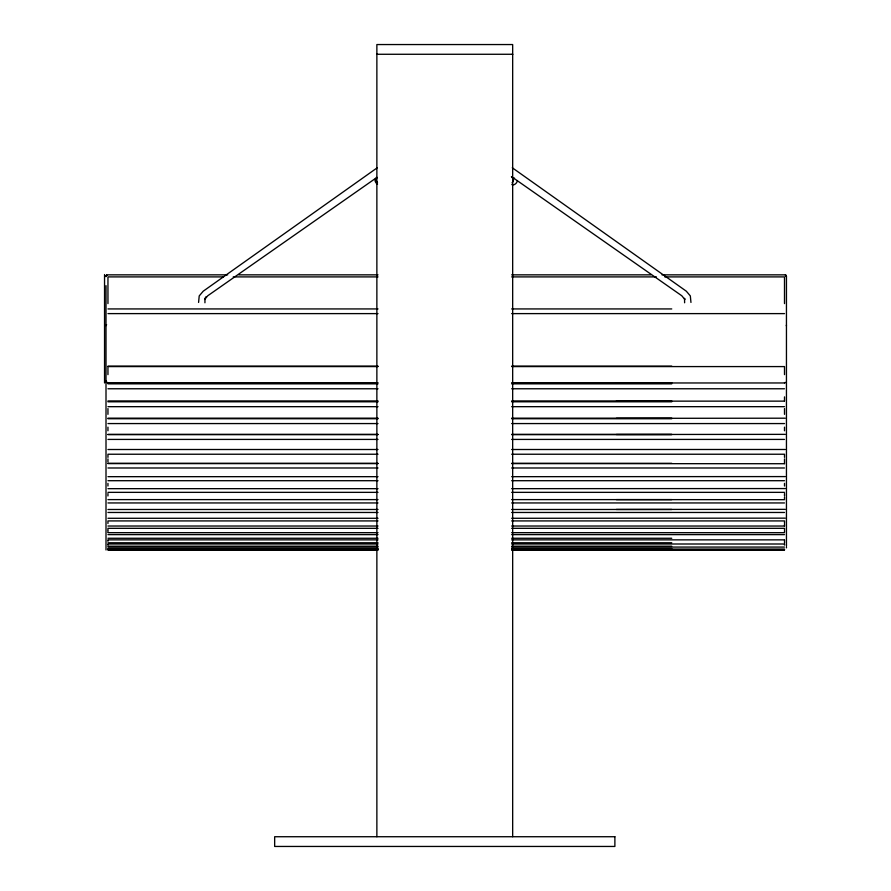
<?xml version="1.0" encoding="UTF-8"?>
<svg xmlns="http://www.w3.org/2000/svg" width="891" height="891" viewBox="0 0 891 891"><rect width="100%" height="100%" fill="white"/><g stroke="black" fill="none" stroke-linecap="round" stroke-linejoin="round"><path stroke-width="1.34" d="M204.93 302.784L204.997 298.362L204.663 299.499L207.726 295.779L377.004 177.365M690.959 302.439L690.325 295.923L686.304 291.19L512.28 167.764M106.252 275.764C105.071 277.947 107.51 273.938 106.452 275.497M106.029 325.638L106.452 324.781A1.949 1.804 0.6 0 0 106.118 325.338L106.252 325.048M106.007 276.633L106.14 275.976A1.938 1.782 -0.9 0 1 106.708 275.263M377.261 167.764L203.237 291.19L199.216 295.923L198.582 302.439M785.216 488.558L511.657 488.669M785.216 509.351L616.338 509.463M785.216 476.585L511.657 476.674M785.216 518.15L511.657 518.284M785.216 449.487L511.657 449.51M785.216 434.363L616.338 434.507M785.216 418.202L616.338 418.347M377.472 54.273L376.871 54.273L512.67 54.273L512.069 54.273M227.673 274.851L107.956 274.851A1.949 1.793 -0.2 0 0 106.118 276.054M238.81 274.851L378.018 274.851M511.657 274.851L650.864 274.851M662.002 274.851L784.503 274.851A1.949 1.782 0.4 0 1 784.86 274.885M223.496 276.901L107.956 276.901L107.956 303.597M233.242 276.901L378.018 276.901M511.657 276.901L656.433 276.901M664.786 276.901L784.503 276.901L784.503 303.597M107.956 308.932L378.018 308.932M511.657 308.932L671.747 308.932M107.956 313.61L378.018 313.61M511.657 313.61L784.503 313.61M107.956 366.145L378.018 366.145M511.657 366.145L671.747 366.145M378.018 366.58L107.956 366.58L107.956 374.632M511.657 366.58L784.503 366.58L784.503 374.632M107.956 382.685A1.949 1.793 0 0 1 106.118 381.471A1.949 1.804 -8.8 0 1 106.007 380.891L106.14 381.548A1.938 1.804 -1 0 0 106.708 382.272A1.938 1.804 -0.3 0 0 107.956 382.696L378.018 382.685M511.657 382.685L671.747 382.685M616.338 382.974L784.503 382.963M107.956 383.832L378.018 383.832M511.657 383.832L671.747 383.832M107.956 388.766L378.018 388.766M511.657 388.766L784.503 388.766M107.956 400.939L378.018 400.939M511.657 400.939L671.747 400.939M616.338 401.139L784.503 401.139M107.956 401.796L378.018 401.796M511.657 401.796L671.747 401.796M107.956 406.675L378.018 406.675M511.657 406.675L784.503 406.675M107.956 418.169L378.018 418.169M511.657 418.169L671.747 418.169M107.956 418.737L378.018 418.737M511.657 418.737L671.747 418.737M107.956 423.57L378.018 423.57M511.657 423.57L784.503 423.57M107.956 434.363L378.018 434.363M511.657 434.363L671.747 434.363M107.956 434.63L378.018 434.63M511.657 434.63L671.747 434.63M107.956 439.419L378.018 439.419M511.657 439.419L784.503 439.419M107.956 449.51L378.018 449.51M378.018 454.232L107.956 454.232L107.956 457.361M511.657 454.232L784.503 454.232L784.503 457.361M107.956 463.32L378.018 463.32M511.657 463.32L671.747 463.32M107.956 463.61L378.018 463.61M511.657 463.61L784.503 463.721M107.956 467.987L378.018 467.987M511.657 467.987L784.503 467.987M107.956 476.674L378.018 476.674M107.956 480.706L378.018 480.706M511.657 480.706L784.503 480.706M107.956 488.669L378.018 488.669M107.956 492.355L378.018 492.355M511.657 492.355L784.503 492.355M616.338 499.617L784.503 499.673L784.503 497.189M107.956 499.606L378.018 499.606M511.657 499.606L671.747 499.606M107.956 502.947L378.018 502.947M511.657 502.947L784.503 502.947M107.956 509.485L378.018 509.485M511.657 509.485L671.747 509.485M107.956 512.47L378.018 512.47M511.657 512.47L784.503 512.47M107.956 518.284L378.018 518.284M378.018 520.923L107.956 520.923L107.956 523.474M511.657 520.923L784.503 520.923L784.503 523.474M107.956 526.024L378.018 526.024M511.657 526.024L784.503 526.046M378.018 528.318L107.956 528.318L107.956 529.766M511.657 528.318L784.503 528.318L784.503 529.766M107.956 532.673L378.018 532.673M511.657 532.673L784.503 532.695M107.956 534.622L378.018 534.622M511.657 534.622L784.503 534.622M107.956 538.264L378.018 538.264M511.657 538.264L671.747 538.264M107.956 539.857L378.018 539.857M511.657 539.857L784.503 539.857M107.956 542.764L378.018 542.764M511.657 542.764L671.747 542.764M107.956 544L378.018 544M511.657 544L784.503 544M107.956 546.194L378.018 546.194M511.657 546.194L671.747 546.194M107.956 547.074L378.018 547.074M511.657 547.074L784.503 547.074M107.956 548.533L378.018 548.533M511.657 548.533L671.747 548.533M378.018 549.056L107.956 549.056L107.956 549.792L378.018 549.792M511.657 549.056L784.503 549.056L784.503 549.792L511.657 549.792M107.956 549.97L378.018 549.97M511.657 549.97L784.503 549.97M511.423 176.585L681.815 295.779L684.878 299.499L684.544 298.362L684.611 302.784M786.452 546.083L786.452 276.633L785.751 275.263A1.949 1.782 0.4 0 0 785.394 275.052M785.996 275.497L785.751 275.263A1.938 1.782 0.9 0 1 786.308 275.976L786.452 276.644L786.196 275.764M786.319 325.271L786.452 325.928M786.452 547.119L786.452 547.854M784.503 396.885L784.503 400.939M784.503 408.59L784.503 414.337M784.503 427.168L784.503 430.765M784.503 458.921L784.503 463.61M784.503 483.356L784.503 486.018M784.503 493.558L784.503 495.975M784.503 524.32L784.503 526.024M784.503 530.49L784.503 531.949M784.503 540.336L784.503 541.305M784.503 541.795L784.503 542.764M784.503 544.368L784.503 545.092M512.67 836.727L512.67 44.55L376.871 44.55L376.871 836.727M107.956 408.59L107.956 414.337M107.956 427.168L107.956 430.765M107.956 458.921L107.956 462.05M107.956 483.356L107.956 486.018M107.956 493.558L107.956 495.975M107.956 530.49L107.956 531.949M107.956 540.336L107.956 541.305M107.956 544.368L107.956 545.092M106.007 285.666L106.007 549.97M104.548 274.539L104.548 382.974M785.461 275.074A1.949 1.793 0 0 1 786.341 276.054M106.118 325.338A1.949 1.804 -1.5 0 1 106.586 324.658M377.483 182.833A3.887 2.662 49.6 0 1 376.336 178.445M511.657 177.454A3.887 2.662 -49.5 0 1 513.472 179.414A3.887 2.662 -49.5 0 1 512.058 182.833M377.517 184.248A3.887 2.662 49.6 0 1 375.122 180.851A3.887 2.662 49.6 0 1 376.392 178.122M517.381 180.55A3.887 2.662 -49.3 0 1 515.21 184.058A3.887 2.662 -49.3 0 1 511.824 184.537M512.848 179.013A3.887 2.662 -49.3 0 1 514.508 178.133M377.494 182.833A3.887 2.662 49.4 0 1 377.394 177.554M206.088 297.026L205.376 297.783L206.055 297.104M785.394 382.484L785.216 382.562A1.949 1.804 0.3 0 1 784.503 382.696L785.394 382.484M614.879 836.727L274.662 836.727L274.662 846.45L614.879 846.45L614.879 836.727"/></g></svg>
